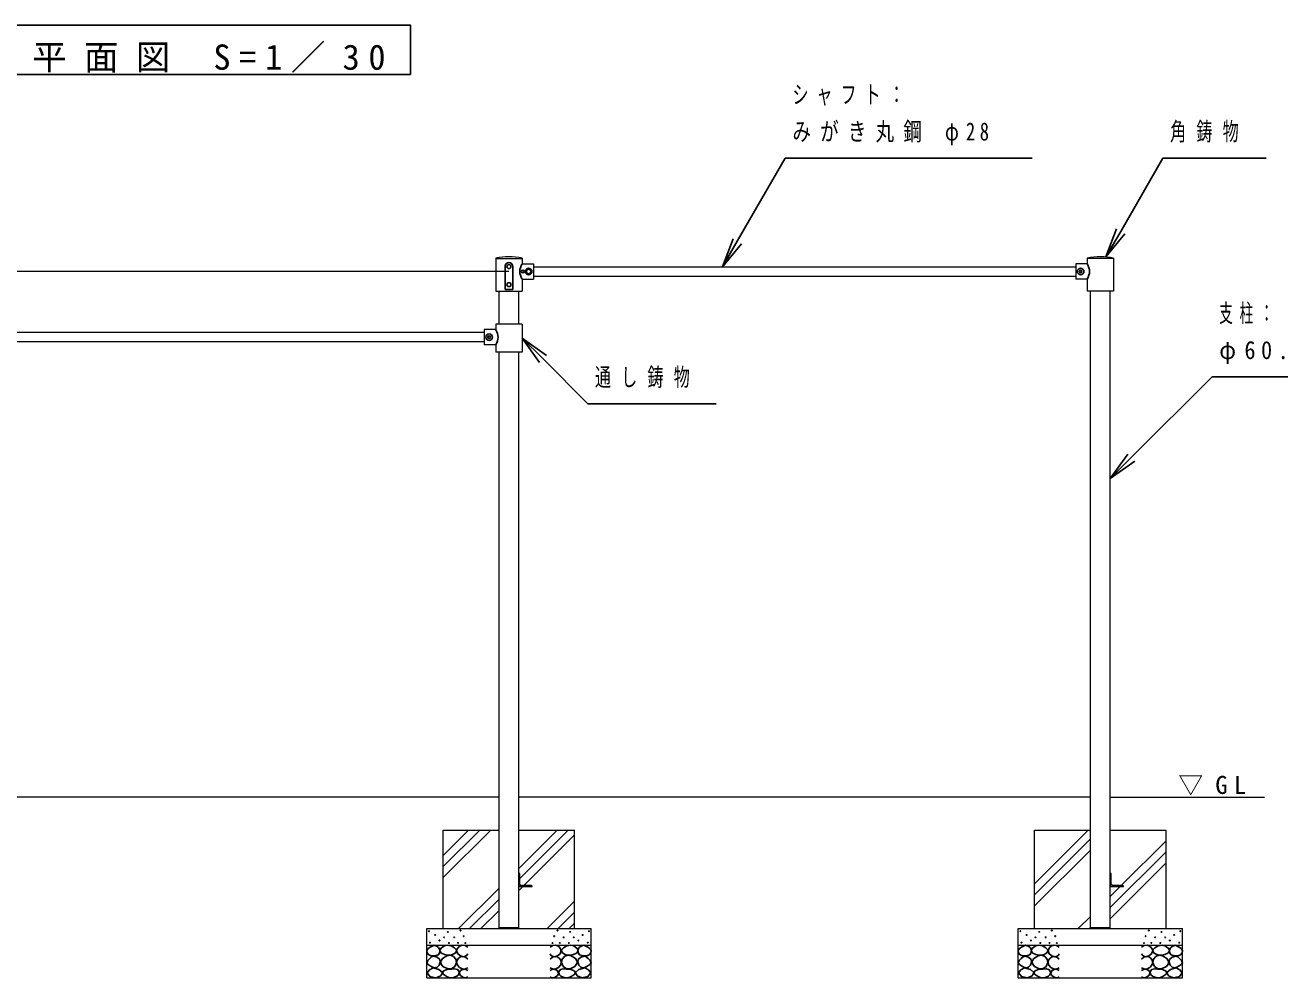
# Model space of a CAD drawing. Units: millimetres at full size, with parts at other scales. Extents: x -11724 to 41, y -1858 to 8010.
# Drawn here: x -8147 to -4328, y 1980 to 4880 of the extents above; entities that cross this region are included whole.
import ezdxf

# ---------------------------------------------------------------- set-up
doc = ezdxf.new("R2010")
doc.units = ezdxf.units.MM
doc.layers.add('線', color=7, linetype='Continuous', lineweight=13)
doc.layers.add('補助', color=2, linetype='Continuous', lineweight=25)
doc.styles.add('ＭＳ ゴシック', font='')
doc.styles.get('ＭＳ ゴシック').set_extended_font_data('MS Gothic')

msp = doc.modelspace()

# ---------------------------------------------------------------- linework, layer by layer
at = {"layer": '線'}
for p, q in [((-6714.566, 4170.499), (-6714.566, 4070)), ((-6714.566, 4169.976), (-6634.566, 4169.976)), ((-6634.566, 4170.499), (-6634.566, 4153)), ((-4914.566, 4170.499), (-4914.566, 4153)), ((-4834.566, 4169.976), (-4914.566, 4169.976)), ((-4834.566, 4170.499), (-4834.566, 4070)), ((-6634.566, 4153), (-6599.566, 4153)), ((-6599.566, 4153), (-6599.566, 4107)), ((-6599.566, 4144), (-4949.566, 4144)), ((-4949.566, 4153), (-4949.566, 4107)), ((-4914.566, 4153), (-4949.566, 4153)), ((-6634.566, 4107), (-6599.566, 4107)), ((-6634.566, 4107), (-6634.566, 4070)), ((-6599.566, 4116), (-4949.566, 4116)), ((-4914.566, 4107), (-4949.566, 4107)), ((-4914.566, 4107), (-4914.566, 4070)), ((-6714.566, 4070), (-6634.566, 4070)), ((-6704.816, 3970), (-6704.816, 4070)), ((-6644.316, 3970), (-6644.316, 4070)), ((-4834.566, 4070), (-4914.566, 4070)), ((-4904.816, 2130), (-4904.816, 4070)), ((-4844.316, 2130), (-4844.316, 4070)), ((-6749.566, 3944), (-8399.566, 3944)), ((-6749.566, 3953), (-6749.566, 3907)), ((-6714.566, 3953), (-6749.566, 3953)), ((-6634.566, 3970), (-6714.566, 3970)), ((-6714.566, 3970), (-6714.566, 3953)), ((-6634.566, 3970), (-6634.566, 3885)), ((-6749.566, 3916), (-8399.566, 3916)), ((-6714.566, 3907), (-6749.566, 3907)), ((-6714.566, 3907), (-6714.566, 3885)), ((-6634.566, 3885), (-6714.566, 3885)), ((-6704.816, 2130), (-6704.816, 3885)), ((-6644.316, 2130), (-6644.316, 3885)), ((-6704.816, 2530), (-8444.316, 2530)), ((-4904.816, 2530), (-6644.316, 2530)), ((-4844.316, 2530), (-4374.566, 2530)), ((-6874.566, 2430), (-6704.816, 2430)), ((-6874.566, 2130), (-6874.566, 2430)), ((-6644.316, 2430), (-6474.566, 2430)), ((-6474.566, 2130), (-6474.566, 2430)), ((-5074.566, 2430), (-4904.816, 2430)), ((-5074.566, 2130), (-5074.566, 2430)), ((-4844.316, 2430), (-4674.566, 2430)), ((-4674.566, 2130), (-4674.566, 2430)), ((-6643.316, 2298), (-6644.316, 2298)), ((-6644.316, 2298), (-6644.316, 2258)), ((-6641.316, 2265.5), (-6641.316, 2296)), ((-4843.316, 2298), (-4844.316, 2298)), ((-4844.316, 2298), (-4844.316, 2258)), ((-4841.316, 2265.5), (-4841.316, 2296)), ((-6644.316, 2258), (-6604.316, 2258)), ((-6606.316, 2261), (-6636.816, 2261)), ((-6604.316, 2258), (-6604.316, 2259)), ((-4844.316, 2258), (-4804.316, 2258)), ((-4806.316, 2261), (-4836.816, 2261)), ((-4804.316, 2258), (-4804.316, 2259)), ((-6924.566, 1980), (-6924.566, 2130)), ((-6924.566, 2130), (-6424.566, 2130)), ((-6424.566, 1980), (-6424.566, 2130)), ((-5124.566, 1980), (-5124.566, 2130)), ((-5124.566, 2130), (-4624.566, 2130)), ((-4624.566, 1980), (-4624.566, 2130)), ((-6924.566, 2080), (-6424.566, 2080)), ((-5124.566, 2080), (-4624.566, 2080)), ((-6924.566, 1980), (-6424.566, 1980)), ((-5124.566, 1980), (-4624.566, 1980))]:
    msp.add_line(p, q, dxfattribs=at)
at = {"layer": '線', "color": 2, "lineweight": 25}
for p, q in [((-6686.566, 4075), (-6686.566, 4145)), ((-6662.566, 4075), (-6662.566, 4145)), ((-6686.566, 4075), (-6662.566, 4075)), ((-6704.816, 2132), (-6644.316, 2132)), ((-4904.816, 2132), (-4844.316, 2132))]:
    msp.add_line(p, q, dxfattribs=at)
for centre, radius in [((-6674.566, 4145), 6), ((-6632.566, 4130), 4), ((-6614.566, 4130), 10), ((-6614.566, 4130), 6.9), ((-4934.566, 4130), 10), ((-4934.566, 4130), 4), ((-6674.566, 4090), 6), ((-6734.566, 3930), 10), ((-6734.566, 3930), 4)]:
    msp.add_circle(centre, radius, dxfattribs=at)
at = {"layer": '線'}
for centre, radius, start, end in [((-6674.566, 3995), 180, 77.16041, 102.83959), ((-4874.566, 3995), 180, 77.16041, 102.83959), ((-6643.316, 2296), 2, 0, 90), ((-4843.316, 2296), 2, 0, 90), ((-6636.816, 2265.5), 4.5, 180, 270), ((-6606.316, 2259), 2, 0, 90), ((-4836.816, 2265.5), 4.5, 180, 270), ((-4806.316, 2259), 2, 0, 90)]:
    msp.add_arc(centre, radius, start, end, dxfattribs=at)
at = {"layer": '線', "color": 2, "lineweight": 25}
for centre, radius, start, end in [((-6674.566, 4145), 12, 0, 180), ((-6601.716, 4130), 39.794, 146.42046, 213.57954), ((-4947.417, 4130), 39.794, 326.42046, 33.57954), ((-6747.417, 3930), 39.794, 326.42046, 33.57954)]:
    msp.add_arc(centre, radius, start, end, dxfattribs=at)
at = {"layer": '補助'}
for p, q in [((-5979.566, 4221.942), (-5833.463, 4475)), ((-5833.463, 4475), (-5803.463, 4475)), ((-5803.463, 4475), (-5082.353, 4475)), ((-4812.703, 4252.151), (-4684.041, 4475)), ((-4684.041, 4475), (-4654.041, 4475)), ((-4654.041, 4475), (-4370.302, 4475)), ((-4825.693, 4259.651), (-4857.703, 4174.208)), ((-4857.703, 4174.208), (-4812.703, 4252.151)), ((-4799.713, 4244.651), (-4857.703, 4174.208)), ((-5992.557, 4229.442), (-6024.566, 4144)), ((-6024.566, 4144), (-5979.566, 4221.942)), ((-5966.576, 4214.442), (-6024.566, 4144)), ((-6581.533, 3853.254), (-6634.566, 3927.5)), ((-6560.32, 3874.467), (-6634.566, 3927.5)), ((-6634.566, 3927.5), (-6570.927, 3863.86)), ((-6570.927, 3863.86), (-6434.566, 3727.5)), ((-4780.677, 3563.64), (-4534.566, 3809.75)), ((-4534.566, 3809.75), (-4504.566, 3809.75)), ((-4504.566, 3809.75), (-4012.702, 3809.75)), ((-6434.566, 3727.5), (-6404.566, 3727.5)), ((-6404.566, 3727.5), (-6044.138, 3727.5)), ((-4791.283, 3574.246), (-4844.316, 3500)), ((-4844.316, 3500), (-4780.677, 3563.64)), ((-4770.07, 3553.033), (-4844.316, 3500))]:
    msp.add_line(p, q, dxfattribs=at)
at = {"layer": '補助', "lineweight": 13}
for p, q in [((-6674.566, 4130), (-11254.566, 4130)), ((-6874.566, 2285.295), (-6729.861, 2430)), ((-6874.566, 2318.971), (-6763.537, 2430)), ((-6874.566, 2352.647), (-6797.213, 2430)), ((-6644.316, 2313.489), (-6527.805, 2430)), ((-6641.316, 2282.813), (-6494.13, 2430)), ((-6629.454, 2261), (-6474.566, 2415.887)), ((-5074.566, 2266.793), (-4911.359, 2430)), ((-4844.316, 2429.691), (-4844.007, 2430)), ((-5074.566, 2233.117), (-4904.816, 2402.867)), ((-5074.566, 2199.441), (-4904.816, 2369.191)), ((-4810.952, 2261), (-4674.566, 2397.385)), ((-4844.316, 2193.959), (-4674.566, 2363.709)), ((-4844.316, 2160.283), (-4674.566, 2330.033)), ((-6644.316, 2246.137), (-6632.454, 2258)), ((-4844.316, 2227.635), (-4813.952, 2258)), ((-6827.805, 2130), (-6704.816, 2252.989)), ((-6794.13, 2130), (-6704.816, 2219.313)), ((-6760.454, 2130), (-6704.816, 2185.637)), ((-6558.398, 2130), (-6474.566, 2213.831)), ((-6524.722, 2130), (-6474.566, 2180.155)), ((-6491.046, 2130), (-6474.566, 2146.479)), ((-4941.952, 2130), (-4904.816, 2167.135)), ((-4908.276, 2130), (-4904.816, 2133.459))]:
    msp.add_line(p, q, dxfattribs=at)
at = {"layer": '補助'}
for points in [[(-8174.566, 4880), (-8174.566, 4730), (-6974.566, 4730), (-6974.566, 4880)], [(-6902.118, 2079.402), (-6908.58, 2076.862), (-6914.792, 2073.382), (-6920.65, 2069.344), (-6924.297, 2063.877), (-6923.285, 2056.294), (-6918.277, 2049.935), (-6911.411, 2047.345), (-6903.702, 2047.084), (-6896.09, 2047.688), (-6889.76, 2050.252), (-6886.008, 2055.538), (-6884.691, 2061.976), (-6885.539, 2067.181), (-6888.493, 2072.115), (-6894.653, 2076.942)], [(-6862.694, 2079.493), (-6867.598, 2078.876), (-6873.235, 2076.79), (-6881.206, 2071.002), (-6884.858, 2064.086), (-6883.984, 2060.124), (-6880.263, 2055.707), (-6870.772, 2050.934), (-6860.802, 2049.49), (-6853.451, 2049.318), (-6845.935, 2050.842), (-6838.337, 2055.456), (-6834.583, 2061.653), (-6835.552, 2066.306), (-6840.259, 2071.654), (-6850.927, 2077.861)], [(-6486.439, 2079.493), (-6481.535, 2078.876), (-6475.898, 2076.79), (-6467.926, 2071.002), (-6464.275, 2064.086), (-6465.149, 2060.124), (-6468.87, 2055.707), (-6478.361, 2050.934), (-6488.331, 2049.49), (-6495.681, 2049.318), (-6503.197, 2050.842), (-6510.796, 2055.456), (-6514.55, 2061.653), (-6513.581, 2066.306), (-6508.874, 2071.654), (-6498.205, 2077.861)], [(-6447.015, 2079.402), (-6440.553, 2076.862), (-6434.341, 2073.382), (-6428.483, 2069.344), (-6424.836, 2063.877), (-6425.848, 2056.294), (-6430.855, 2049.935), (-6437.721, 2047.345), (-6445.431, 2047.084), (-6453.043, 2047.688), (-6459.372, 2050.252), (-6463.125, 2055.538), (-6464.442, 2061.976), (-6463.593, 2067.181), (-6460.639, 2072.115), (-6454.48, 2076.942)], [(-5102.118, 2079.402), (-5108.58, 2076.862), (-5114.792, 2073.382), (-5120.65, 2069.344), (-5124.297, 2063.877), (-5123.285, 2056.294), (-5118.277, 2049.935), (-5111.411, 2047.345), (-5103.702, 2047.084), (-5096.09, 2047.688), (-5089.76, 2050.252), (-5086.008, 2055.538), (-5084.691, 2061.976), (-5085.539, 2067.181), (-5088.493, 2072.115), (-5094.653, 2076.942)], [(-5062.694, 2079.493), (-5067.598, 2078.876), (-5073.235, 2076.79), (-5081.206, 2071.002), (-5084.858, 2064.086), (-5083.984, 2060.124), (-5080.263, 2055.707), (-5070.772, 2050.934), (-5060.802, 2049.49), (-5053.451, 2049.318), (-5045.935, 2050.842), (-5038.337, 2055.456), (-5034.583, 2061.653), (-5035.552, 2066.306), (-5040.259, 2071.654), (-5050.927, 2077.861)], [(-4686.439, 2079.493), (-4681.535, 2078.876), (-4675.898, 2076.79), (-4667.926, 2071.002), (-4664.275, 2064.086), (-4665.149, 2060.124), (-4668.87, 2055.707), (-4678.361, 2050.934), (-4688.331, 2049.49), (-4695.681, 2049.318), (-4703.197, 2050.842), (-4710.796, 2055.456), (-4714.55, 2061.653), (-4713.581, 2066.306), (-4708.874, 2071.654), (-4698.205, 2077.861)], [(-4647.015, 2079.402), (-4640.553, 2076.862), (-4634.341, 2073.382), (-4628.483, 2069.344), (-4624.836, 2063.877), (-4625.848, 2056.294), (-4630.855, 2049.935), (-4637.721, 2047.345), (-4645.431, 2047.084), (-4653.043, 2047.688), (-4659.372, 2050.252), (-4663.125, 2055.538), (-4664.442, 2061.976), (-4663.593, 2067.181), (-4660.639, 2072.115), (-4654.48, 2076.942)], [(-6904.652, 2046.45), (-6909.981, 2043.657), (-6915.425, 2039.479), (-6921.874, 2032.659), (-6924.297, 2025.855), (-6920.669, 2021.027), (-6914.158, 2016.666), (-6907.521, 2012.379), (-6900.851, 2010.329), (-6893.206, 2012.776), (-6886.909, 2019.201), (-6883.803, 2027.478), (-6885.325, 2035.994), (-6893.483, 2043.245)], [(-6875.398, 2015.163), (-6862.809, 2008.307), (-6849.449, 2007.324), (-6839.165, 2014.778), (-6834.313, 2026.515), (-6836.593, 2037.293), (-6843.503, 2045.436), (-6852.328, 2048.869), (-6863.504, 2047.598), (-6877.259, 2039.543), (-6883.236, 2028.678), (-6880.6, 2021.484)], [(-6473.735, 2015.163), (-6486.324, 2008.307), (-6499.684, 2007.324), (-6509.967, 2014.778), (-6514.82, 2026.515), (-6512.539, 2037.293), (-6505.63, 2045.436), (-6496.805, 2048.869), (-6485.628, 2047.598), (-6471.874, 2039.543), (-6465.897, 2028.678), (-6468.532, 2021.484)], [(-6444.48, 2046.45), (-6439.151, 2043.657), (-6433.708, 2039.479), (-6427.259, 2032.659), (-6424.836, 2025.855), (-6428.463, 2021.027), (-6434.975, 2016.666), (-6441.612, 2012.379), (-6448.282, 2010.329), (-6455.927, 2012.776), (-6462.224, 2019.201), (-6465.33, 2027.478), (-6463.808, 2035.994), (-6455.65, 2043.245)], [(-5104.652, 2046.45), (-5109.981, 2043.657), (-5115.425, 2039.479), (-5121.874, 2032.659), (-5124.297, 2025.855), (-5120.669, 2021.027), (-5114.158, 2016.666), (-5107.521, 2012.379), (-5100.851, 2010.329), (-5093.206, 2012.776), (-5086.909, 2019.201), (-5083.803, 2027.478), (-5085.325, 2035.994), (-5093.483, 2043.245)], [(-5075.398, 2015.163), (-5062.809, 2008.307), (-5049.449, 2007.324), (-5039.165, 2014.778), (-5034.313, 2026.515), (-5036.593, 2037.293), (-5043.503, 2045.436), (-5052.328, 2048.869), (-5063.504, 2047.598), (-5077.259, 2039.543), (-5083.236, 2028.678), (-5080.6, 2021.484)], [(-4673.735, 2015.163), (-4686.324, 2008.307), (-4699.684, 2007.324), (-4709.967, 2014.778), (-4714.82, 2026.515), (-4712.539, 2037.293), (-4705.63, 2045.436), (-4696.805, 2048.869), (-4685.628, 2047.598), (-4671.874, 2039.543), (-4665.897, 2028.678), (-4668.532, 2021.484)], [(-4644.48, 2046.45), (-4639.151, 2043.657), (-4633.708, 2039.479), (-4627.259, 2032.659), (-4624.836, 2025.855), (-4628.463, 2021.027), (-4634.975, 2016.666), (-4641.612, 2012.379), (-4648.282, 2010.329), (-4655.927, 2012.776), (-4662.224, 2019.201), (-4665.33, 2027.478), (-4663.808, 2035.994), (-4655.65, 2043.245)], [(-6905.472, 2010.517), (-6916.791, 2004.498), (-6923.602, 1995.683), (-6915.116, 1984.413), (-6896.681, 1980.299), (-6882.327, 1986.41), (-6876.902, 1996.782), (-6887.683, 2005.89)], [(-6848.368, 2006.373), (-6855.903, 2006.999), (-6864.045, 2005.562), (-6872.973, 2001.504), (-6877.29, 1996.102), (-6874.603, 1991.419), (-6868.64, 1986.912), (-6862.162, 1983.068), (-6854.855, 1980.695), (-6843.006, 1980.928), (-6832.691, 1985.02), (-6827.987, 1989.827), (-6825.934, 1995.561), (-6826.993, 2000.709), (-6831.069, 2005.292), (-6839.468, 2007.832)], [(-6500.765, 2006.373), (-6493.23, 2006.999), (-6485.088, 2005.562), (-6476.16, 2001.504), (-6471.843, 1996.102), (-6474.53, 1991.419), (-6480.492, 1986.912), (-6486.971, 1983.068), (-6494.278, 1980.695), (-6506.126, 1980.928), (-6516.442, 1985.02), (-6521.145, 1989.827), (-6523.199, 1995.561), (-6522.14, 2000.709), (-6518.064, 2005.292), (-6509.665, 2007.832)], [(-6443.661, 2010.517), (-6432.342, 2004.498), (-6425.531, 1995.683), (-6434.017, 1984.413), (-6452.452, 1980.299), (-6466.806, 1986.41), (-6472.231, 1996.782), (-6461.449, 2005.89)], [(-5105.472, 2010.517), (-5116.791, 2004.498), (-5123.602, 1995.683), (-5115.116, 1984.413), (-5096.681, 1980.299), (-5082.327, 1986.41), (-5076.902, 1996.782), (-5087.683, 2005.89)], [(-5048.368, 2006.373), (-5055.903, 2006.999), (-5064.045, 2005.562), (-5072.973, 2001.504), (-5077.29, 1996.102), (-5074.603, 1991.419), (-5068.64, 1986.912), (-5062.162, 1983.068), (-5054.855, 1980.695), (-5043.006, 1980.928), (-5032.691, 1985.02), (-5027.987, 1989.827), (-5025.934, 1995.561), (-5026.993, 2000.709), (-5031.069, 2005.292), (-5039.468, 2007.832)], [(-4700.765, 2006.373), (-4693.23, 2006.999), (-4685.088, 2005.562), (-4676.16, 2001.504), (-4671.843, 1996.102), (-4674.53, 1991.419), (-4680.492, 1986.912), (-4686.971, 1983.068), (-4694.278, 1980.695), (-4706.126, 1980.928), (-4716.442, 1985.02), (-4721.145, 1989.827), (-4723.199, 1995.561), (-4722.14, 2000.709), (-4718.064, 2005.292), (-4709.665, 2007.832)], [(-4643.661, 2010.517), (-4632.342, 2004.498), (-4625.531, 1995.683), (-4634.017, 1984.413), (-4652.452, 1980.299), (-4666.806, 1986.41), (-4672.231, 1996.782), (-4661.449, 2005.89)]]:
    msp.add_lwpolyline(points, close=True, dxfattribs=at)
for points in [[(-6799.566, 2073.299), (-6807.994, 2078.154), (-6816.676, 2079.636), (-6822.296, 2077.948), (-6827.449, 2074.249), (-6831.921, 2068.941), (-6833.786, 2062.209), (-6830.118, 2053.439), (-6822.063, 2047), (-6813.764, 2044.621), (-6806.537, 2045.733), (-6802.487, 2049.109), (-6799.566, 2053.654)], [(-6549.566, 2073.299), (-6541.139, 2078.154), (-6532.456, 2079.636), (-6526.837, 2077.948), (-6521.684, 2074.249), (-6517.212, 2068.941), (-6515.346, 2062.209), (-6519.015, 2053.439), (-6527.07, 2047), (-6535.369, 2044.621), (-6542.596, 2045.733), (-6546.646, 2049.109), (-6549.566, 2053.654)], [(-4999.566, 2073.299), (-5007.994, 2078.154), (-5016.676, 2079.636), (-5022.296, 2077.948), (-5027.449, 2074.249), (-5031.921, 2068.941), (-5033.786, 2062.209), (-5030.118, 2053.439), (-5022.063, 2047), (-5013.764, 2044.621), (-5006.537, 2045.733), (-5002.487, 2049.109), (-4999.566, 2053.654)], [(-4749.566, 2073.299), (-4741.139, 2078.154), (-4732.456, 2079.636), (-4726.837, 2077.948), (-4721.684, 2074.249), (-4717.212, 2068.941), (-4715.346, 2062.209), (-4719.015, 2053.439), (-4727.07, 2047), (-4735.369, 2044.621), (-4742.596, 2045.733), (-4746.646, 2049.109), (-4749.566, 2053.654)], [(-6799.883, 2037.178), (-6807.024, 2042.64), (-6815.092, 2045.099), (-6821.797, 2043.875), (-6827.766, 2040.03), (-6832.159, 2034.248), (-6833.786, 2027.039), (-6831.122, 2018.431), (-6824.914, 2011.513), (-6817.275, 2007.642), (-6809.706, 2006.761), (-6804.552, 2008.2), (-6799.883, 2010.88)], [(-6549.25, 2037.178), (-6542.109, 2042.64), (-6534.041, 2045.099), (-6527.336, 2043.875), (-6521.367, 2040.03), (-6516.974, 2034.248), (-6515.346, 2027.039), (-6518.011, 2018.431), (-6524.218, 2011.513), (-6531.858, 2007.642), (-6539.427, 2006.761), (-6544.581, 2008.2), (-6549.25, 2010.88)], [(-4999.883, 2037.178), (-5007.024, 2042.64), (-5015.092, 2045.099), (-5021.797, 2043.875), (-5027.766, 2040.03), (-5032.159, 2034.248), (-5033.786, 2027.039), (-5031.122, 2018.431), (-5024.914, 2011.513), (-5017.275, 2007.642), (-5009.706, 2006.761), (-5004.552, 2008.2), (-4999.883, 2010.88)], [(-4749.25, 2037.178), (-4742.109, 2042.64), (-4734.041, 2045.099), (-4727.336, 2043.875), (-4721.367, 2040.03), (-4716.974, 2034.248), (-4715.346, 2027.039), (-4718.011, 2018.431), (-4724.218, 2011.513), (-4731.858, 2007.642), (-4739.427, 2006.761), (-4744.581, 2008.2), (-4749.25, 2010.88)], [(-6799.566, 2002.642), (-6805.584, 2005.96), (-6812.874, 2006.761), (-6821.59, 2002.427), (-6825.865, 1995.671), (-6825.252, 1992.001), (-6822.38, 1987.75), (-6815.217, 1982.278), (-6807.804, 1980.462), (-6803.508, 1981.514), (-6799.566, 1983.631)], [(-6549.566, 2002.642), (-6543.548, 2005.96), (-6536.259, 2006.761), (-6527.542, 2002.427), (-6523.268, 1995.671), (-6523.88, 1992.001), (-6526.753, 1987.75), (-6533.916, 1982.278), (-6541.328, 1980.462), (-6545.625, 1981.514), (-6549.566, 1983.631)], [(-4999.566, 2002.642), (-5005.584, 2005.96), (-5012.874, 2006.761), (-5021.59, 2002.427), (-5025.865, 1995.671), (-5025.252, 1992.001), (-5022.38, 1987.75), (-5015.217, 1982.278), (-5007.804, 1980.462), (-5003.508, 1981.514), (-4999.566, 1983.631)], [(-4749.566, 2002.642), (-4743.548, 2005.96), (-4736.259, 2006.761), (-4727.542, 2002.427), (-4723.268, 1995.671), (-4723.88, 1992.001), (-4726.753, 1987.75), (-4733.916, 1982.278), (-4741.328, 1980.462), (-4745.625, 1981.514), (-4749.566, 1983.631)]]:
    msp.add_lwpolyline(points, dxfattribs=at)
for centre in [(-6917.96, 2122.177), (-6898.949, 2110.77), (-6872.017, 2103.483), (-6860.611, 2119.959), (-6841.07, 2103.549), (-6822.149, 2124.091), (-6812.149, 2107.063), (-6536.984, 2107.063), (-6526.983, 2124.091), (-6508.062, 2103.549), (-6488.522, 2119.959), (-6477.116, 2103.483), (-6450.183, 2110.77), (-6431.173, 2122.177), (-5117.96, 2122.177), (-5098.949, 2110.77), (-5072.017, 2103.483), (-5060.611, 2119.959), (-5041.07, 2103.549), (-5022.149, 2124.091), (-5012.149, 2107.063), (-4736.984, 2107.063), (-4726.983, 2124.091), (-4708.062, 2103.549), (-4688.522, 2119.959), (-4677.116, 2103.483), (-4650.183, 2110.77), (-4631.173, 2122.177), (-6914.792, 2087.323), (-6885.959, 2093.977), (-6857.125, 2086.373), (-6829.447, 2086.521), (-6807.283, 2085.98), (-6541.85, 2085.98), (-6519.685, 2086.521), (-6492.008, 2086.373), (-6463.174, 2093.977), (-6434.341, 2087.323), (-5114.792, 2087.323), (-5085.959, 2093.977), (-5057.125, 2086.373), (-5029.447, 2086.521), (-5007.283, 2085.98), (-4741.85, 2085.98), (-4719.685, 2086.521), (-4692.008, 2086.373), (-4663.174, 2093.977), (-4634.341, 2087.323)]:
    msp.add_circle(centre, 1, dxfattribs=at)

# ---------------------------------------------------------------- texts
at = {"layer": '補助', "style": 'ＭＳ ゴシック'}
for s, insert, char_height, attachment_point in [('\\T1.5;平面図\\~S=1／30', (-7574.566, 4735), 76.98, 8), ('\\T1.5;\\W0.65;シャフト：', (-5811.713, 4696.25), 54.99, 1), ('\\T1.5;\\W0.75;みがき丸鋼\\~φ28', (-5811.713, 4583.75), 54.99, 1), ('\\T1.64;\\W0.65;角鋳物', (-4662.291, 4583.75), 54.99, 1), ('\\T1.5;\\W0.55;支柱：', (-4512.816, 4031), 54.99, 1), ('\\T1.5;\\W0.9;φ60.5×3.8', (-4512.816, 3918.5), 54.99, 1), ('\\T1.64;\\W0.65;通し鋳物', (-6412.816, 3836.25), 54.99, 1), ('\\T1.5;▽GL', (-4637.066, 2535), 54.99, 7)]:
    msp.add_mtext(s, dxfattribs=dict(at, insert=insert, char_height=char_height, attachment_point=attachment_point))

doc.saveas('drawing.dxf')
